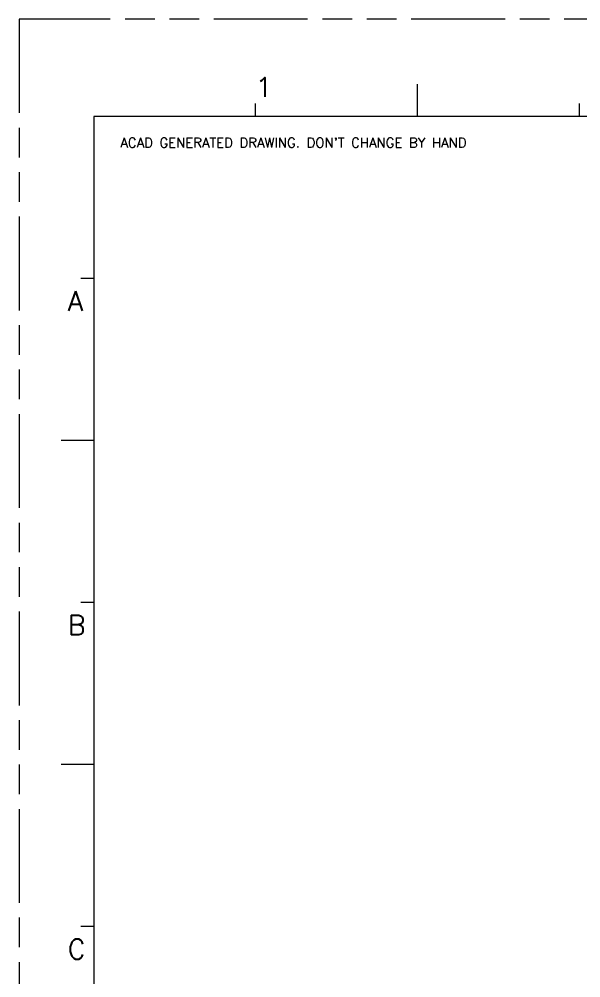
# Model space of a CAD drawing. Extents: x 3807 to 4077, y -466 to -276.
# Drawn here: x 3807.4 to 3864.3, y -373.1 to -276 of the extents above; entities that cross this region are included whole.
import ezdxf

# ---------------------------------------------------------------- set-up
doc = ezdxf.new("R2010")
doc.units = 0
doc.linetypes.add('PHANTOM', pattern=[29.5, 9.5, -1.5, 3, -1.5, 3, -1.5, 9.5])
doc.layers.get('0').update_dxf_attribs({"lineweight": 9})
doc.layers.add('0PAPERF', color=2, linetype='PHANTOM', lineweight=9, plot=False)
doc.layers.add('備註', color=1, linetype='Continuous', lineweight=9)
doc.styles.add('SIMPLEX', font='simplex.shx')
pattern_1 = [(0, (0, 0), (0, 6.985), [5.08, -1.905]), (90, (0, 0), (-6.985, 4e-16), [5.08, -1.905])]

msp = doc.modelspace()

# ---------------------------------------------------------------- hatches: boundary and pattern name
at = {"layer": '備註', "linetype": 'Continuous'}
h = msp.add_hatch(dxfattribs=at)
h.set_pattern_fill('ANGLE', color=1, style=0)
h.set_pattern_definition(pattern_1)
edge = h.paths.add_edge_path()
edge.add_line((3810.937, -306.541), (3811.165, -306.541))
edge.add_line((3811.165, -306.541), (3812.308, -306.541))
edge.add_line((3812.308, -306.541), (3812.536, -306.541))
edge.add_line((3812.536, -306.541), (3812.536, -306.542))
edge.add_ellipse((3813.177, -306.173), major_axis=(0.739, 0), ratio=1, start_angle=209.9699, end_angle=231.35844)
edge.add_ellipse((3812.127, -308.962), major_axis=(-2.289, 0), ratio=1, start_angle=224.99972, end_angle=255.11562, ccw=False)
edge.add_line((3813.746, -307.343), (3813.747, -307.344))
edge.add_ellipse((3815.785, -305.305), major_axis=(2.884, 0), ratio=1, start_angle=225.01904, end_angle=258.47797)
edge = h.paths.add_edge_path()
edge.add_line((3810.937, -306.541), (3810.937, -307.075))
edge.add_line((3810.937, -307.075), (3811.165, -307.075))
edge.add_line((3811.165, -307.075), (3812.308, -307.075))
edge.add_line((3812.308, -307.075), (3812.536, -307.075))
edge.add_line((3812.536, -307.075), (3812.536, -307.075))
edge.add_line((3812.536, -307.075), (3812.536, -307.075))
edge.add_ellipse((3812.767, -307.556), major_axis=(-0.534, 0), ratio=1, start_angle=277.12535, end_angle=295.63667, ccw=False)
edge.add_ellipse((3812.127, -308.962), major_axis=(-2.019, 0), ratio=1, start_angle=224.99984, end_angle=253.48163, ccw=False)
edge.add_line((3813.555, -307.534), (3813.556, -307.535))
edge.add_ellipse((3815.785, -305.305), major_axis=(3.154, 0), ratio=1, start_angle=225.01797, end_angle=259.47615)
edge = h.paths.add_edge_path()
edge.add_line((3810.937, -307.591), (3811.165, -307.591))
edge.add_line((3811.165, -307.591), (3811.165, -307.591))
edge.add_line((3811.165, -307.591), (3812.308, -307.591))
edge.add_line((3812.308, -307.591), (3812.308, -307.591))
edge.add_line((3812.308, -307.591), (3812.536, -307.591))
edge.add_line((3812.536, -307.591), (3812.536, -307.592))
edge.add_ellipse((3813.149, -307.202), major_axis=(0.726, 0), ratio=1, start_angle=212.4514, end_angle=235.46349)
edge.add_ellipse((3811.979, -311.489), major_axis=(-3.765, 0), ratio=1, start_angle=238.3944, end_angle=258.38537, ccw=False)
edge.add_line((3813.953, -308.282), (3813.955, -308.283))
edge.add_ellipse((3815.785, -305.305), major_axis=(3.496, 0), ratio=1, start_angle=238.4344, end_angle=260.52021)
edge = h.paths.add_edge_path()
edge.add_line((3810.937, -307.591), (3810.937, -308.125))
edge.add_line((3810.937, -308.125), (3812.536, -308.125))
edge.add_line((3812.536, -308.125), (3812.536, -308.125))
edge.add_line((3812.536, -308.125), (3812.536, -308.125))
edge.add_ellipse((3812.804, -308.608), major_axis=(-0.552, 0), ratio=1, start_angle=281.52263, end_angle=298.97959, ccw=False)
edge.add_ellipse((3811.979, -311.489), major_axis=(-3.496, 0), ratio=1, start_angle=238.43445, end_angle=258.20706, ccw=False)
edge.add_line((3813.809, -308.51), (3813.811, -308.512))
edge.add_ellipse((3815.785, -305.305), major_axis=(3.766, 0), ratio=1, start_angle=238.39457, end_angle=261.20528)
h = msp.add_hatch(dxfattribs=at)
h.set_pattern_fill('ANGLE', color=1, style=0)
h.set_pattern_definition(pattern_1)
edge = h.paths.add_edge_path()
edge.add_line((3810.937, -306.541), (3811.165, -306.541))
edge.add_line((3811.165, -306.541), (3812.308, -306.541))
edge.add_line((3812.308, -306.541), (3812.536, -306.541))
edge.add_line((3812.536, -306.541), (3812.536, -306.542))
edge.add_ellipse((3813.177, -306.173), major_axis=(0.739, 0), ratio=1, start_angle=209.9699, end_angle=231.35844)
edge.add_ellipse((3812.127, -308.962), major_axis=(-2.289, 0), ratio=1, start_angle=224.99972, end_angle=255.11562, ccw=False)
edge.add_line((3813.746, -307.343), (3813.747, -307.344))
edge.add_ellipse((3815.785, -305.305), major_axis=(2.884, 0), ratio=1, start_angle=225.01904, end_angle=258.47797)
edge = h.paths.add_edge_path()
edge.add_line((3810.937, -306.541), (3810.937, -307.075))
edge.add_line((3810.937, -307.075), (3811.165, -307.075))
edge.add_line((3811.165, -307.075), (3812.308, -307.075))
edge.add_line((3812.308, -307.075), (3812.536, -307.075))
edge.add_line((3812.536, -307.075), (3812.536, -307.075))
edge.add_line((3812.536, -307.075), (3812.536, -307.075))
edge.add_ellipse((3812.767, -307.556), major_axis=(-0.534, 0), ratio=1, start_angle=277.12535, end_angle=295.63667, ccw=False)
edge.add_ellipse((3812.127, -308.962), major_axis=(-2.019, 0), ratio=1, start_angle=224.99984, end_angle=253.48163, ccw=False)
edge.add_line((3813.555, -307.534), (3813.556, -307.535))
edge.add_ellipse((3815.785, -305.305), major_axis=(3.154, 0), ratio=1, start_angle=225.01797, end_angle=259.47615)
edge = h.paths.add_edge_path()
edge.add_line((3810.937, -307.591), (3811.165, -307.591))
edge.add_line((3811.165, -307.591), (3811.165, -307.591))
edge.add_line((3811.165, -307.591), (3812.308, -307.591))
edge.add_line((3812.308, -307.591), (3812.308, -307.591))
edge.add_line((3812.308, -307.591), (3812.536, -307.591))
edge.add_line((3812.536, -307.591), (3812.536, -307.592))
edge.add_ellipse((3813.149, -307.202), major_axis=(0.726, 0), ratio=1, start_angle=212.4514, end_angle=235.46349)
edge.add_ellipse((3811.979, -311.489), major_axis=(-3.765, 0), ratio=1, start_angle=238.3944, end_angle=258.38537, ccw=False)
edge.add_line((3813.953, -308.282), (3813.955, -308.283))
edge.add_ellipse((3815.785, -305.305), major_axis=(3.496, 0), ratio=1, start_angle=238.4344, end_angle=260.52021)
edge = h.paths.add_edge_path()
edge.add_line((3810.937, -307.591), (3810.937, -308.125))
edge.add_line((3810.937, -308.125), (3812.536, -308.125))
edge.add_line((3812.536, -308.125), (3812.536, -308.125))
edge.add_line((3812.536, -308.125), (3812.536, -308.125))
edge.add_ellipse((3812.804, -308.608), major_axis=(-0.552, 0), ratio=1, start_angle=281.52263, end_angle=298.97959, ccw=False)
edge.add_ellipse((3811.979, -311.489), major_axis=(-3.496, 0), ratio=1, start_angle=238.43445, end_angle=258.20706, ccw=False)
edge.add_line((3813.809, -308.51), (3813.811, -308.512))
edge.add_ellipse((3815.785, -305.305), major_axis=(3.766, 0), ratio=1, start_angle=238.39457, end_angle=261.20528)
h = msp.add_hatch(dxfattribs=at)
h.set_pattern_fill('ANGLE', color=1, style=0)
h.set_pattern_definition(pattern_1)
edge = h.paths.add_edge_path()
edge.add_line((3810.937, -306.541), (3811.165, -306.541))
edge.add_line((3811.165, -306.541), (3812.308, -306.541))
edge.add_line((3812.308, -306.541), (3812.536, -306.541))
edge.add_line((3812.536, -306.541), (3812.536, -306.542))
edge.add_ellipse((3813.177, -306.173), major_axis=(0.739, 0), ratio=1, start_angle=209.9699, end_angle=231.35844)
edge.add_ellipse((3812.127, -308.962), major_axis=(-2.289, 0), ratio=1, start_angle=224.99972, end_angle=255.11562, ccw=False)
edge.add_line((3813.746, -307.343), (3813.747, -307.344))
edge.add_ellipse((3815.785, -305.305), major_axis=(2.884, 0), ratio=1, start_angle=225.01904, end_angle=258.47797)
edge = h.paths.add_edge_path()
edge.add_line((3810.937, -306.541), (3810.937, -307.075))
edge.add_line((3810.937, -307.075), (3811.165, -307.075))
edge.add_line((3811.165, -307.075), (3812.308, -307.075))
edge.add_line((3812.308, -307.075), (3812.536, -307.075))
edge.add_line((3812.536, -307.075), (3812.536, -307.075))
edge.add_line((3812.536, -307.075), (3812.536, -307.075))
edge.add_ellipse((3812.767, -307.556), major_axis=(-0.534, 0), ratio=1, start_angle=277.12535, end_angle=295.63667, ccw=False)
edge.add_ellipse((3812.127, -308.962), major_axis=(-2.019, 0), ratio=1, start_angle=224.99984, end_angle=253.48163, ccw=False)
edge.add_line((3813.555, -307.534), (3813.556, -307.535))
edge.add_ellipse((3815.785, -305.305), major_axis=(3.154, 0), ratio=1, start_angle=225.01797, end_angle=259.47615)
edge = h.paths.add_edge_path()
edge.add_line((3810.937, -308.125), (3810.937, -307.591))
edge.add_line((3810.937, -307.591), (3811.165, -307.591))
edge.add_line((3811.165, -307.591), (3811.165, -307.591))
edge.add_line((3811.165, -307.591), (3812.308, -307.591))
edge.add_line((3812.308, -307.591), (3812.308, -307.591))
edge.add_line((3812.308, -307.591), (3812.536, -307.591))
edge.add_line((3812.536, -307.591), (3812.536, -307.592))
edge.add_ellipse((3813.149, -307.202), major_axis=(0.726, 0), ratio=1, start_angle=212.4514, end_angle=235.46349)
edge.add_ellipse((3811.979, -311.489), major_axis=(-3.765, 0), ratio=1, start_angle=238.3944, end_angle=258.38537, ccw=False)
edge.add_line((3813.953, -308.282), (3813.955, -308.283))
edge.add_ellipse((3815.785, -305.305), major_axis=(3.496, 0), ratio=1, start_angle=238.4344, end_angle=260.52021)
edge = h.paths.add_edge_path()
edge.add_line((3810.937, -308.125), (3812.536, -308.125))
edge.add_line((3812.536, -308.125), (3812.536, -308.125))
edge.add_line((3812.536, -308.125), (3812.536, -308.125))
edge.add_ellipse((3812.804, -308.608), major_axis=(-0.552, 0), ratio=1, start_angle=281.52263, end_angle=298.97959, ccw=False)
edge.add_ellipse((3811.979, -311.489), major_axis=(-3.496, 0), ratio=1, start_angle=238.43445, end_angle=258.20706, ccw=False)
edge.add_line((3813.809, -308.51), (3813.811, -308.512))
edge.add_ellipse((3815.785, -305.305), major_axis=(3.766, 0), ratio=1, start_angle=238.39457, end_angle=261.20528)

# ---------------------------------------------------------------- linework, layer by layer
for p, q in [((3847.745, -285.848), (3847.745, -282.565)), ((3831.332, -285.848), (3831.332, -284.535)), ((3864.157, -285.848), (3864.157, -284.535)), ((4068.327, -285.848), (3814.92, -285.848)), ((3814.92, -285.848), (3814.92, -461.132)), ((3814.92, -302.26), (3813.607, -302.26)), ((3814.92, -318.672), (3811.638, -318.672)), ((3814.92, -335.085), (3813.607, -335.085)), ((3814.92, -351.497), (3811.638, -351.497)), ((3814.92, -367.909), (3813.607, -367.909))]:
    msp.add_line(p, q)
at = {"layer": '0PAPERF'}
for p, q in [((4076.601, -275.996), (3807.369, -275.996)), ((3807.369, -275.996), (3807.369, -466.384))]:
    msp.add_line(p, q, dxfattribs=at)

# ---------------------------------------------------------------- texts
at = {"style": 'SIMPLEX'}
for s, height, p in [('1', 1.969, (3831.332, -283.878)), ('A', 1.996, (3812.294, -305.542)), ('B', 1.996, (3812.294, -338.367)), ('C', 1.996, (3812.294, -371.192))]:
    msp.add_text(s, height=height, dxfattribs=at).set_placement(p)
at = {"color": 3, "style": 'SIMPLEX'}
msp.add_text("ACAD GENERATED DRAWING. DON'T CHANGE BY HAND", height=0.98474, dxfattribs=at).set_placement((3817.623, -288.998))

doc.saveas('drawing.dxf')
